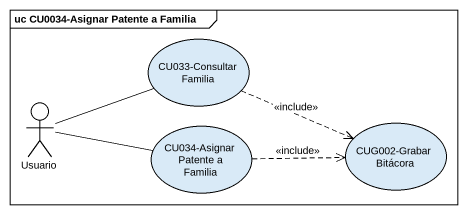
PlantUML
@startuml
mainframe uc CU0034-Asignar Patente a Familia
usecase "CU033-Consultar Familia" as CU033_Consultar_Familia
actor Usuario
usecase "CU034-Asignar Patente a Familia" as CU034_Asignar_Patente_a
usecase "CUG002-Grabar Bitácora" as CUG002_Grabar_Bitácora
CU033_Consultar_Familia .right.> CUG002_Grabar_Bitácora : <<include>>
Usuario -right- CU033_Consultar_Familia
Usuario -right- CU034_Asignar_Patente_a
CU034_Asignar_Patente_a .right.> CUG002_Grabar_Bitácora : <<include>>
@enduml
